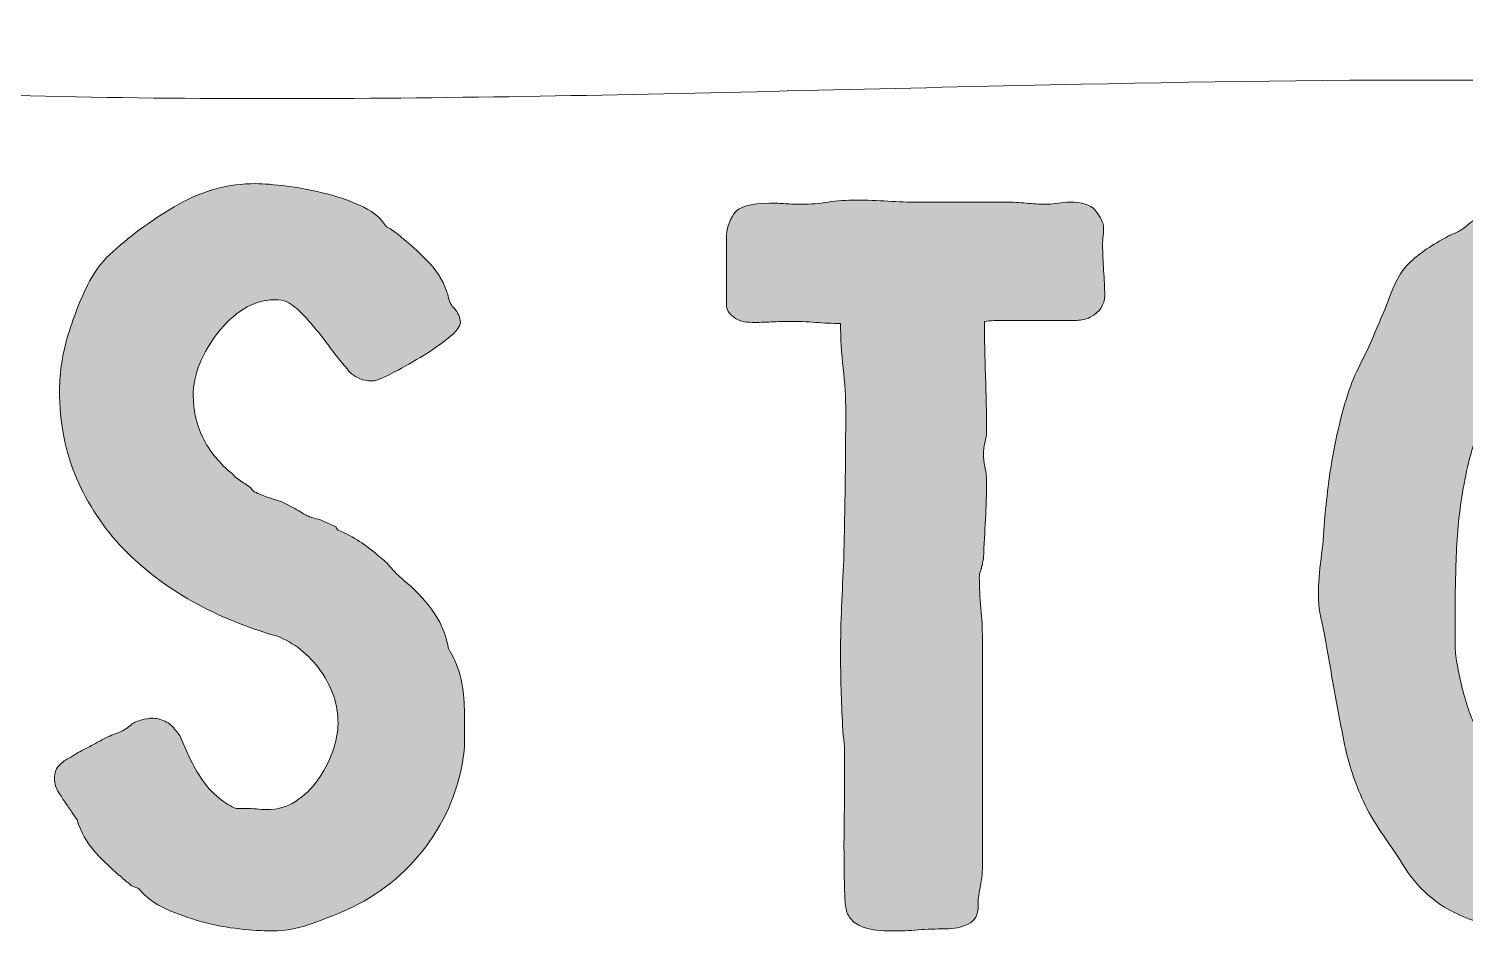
# Model space of a CAD drawing. Header units: inches. Extents: x 112 to 968, y -1050 to -30.
# Drawn here: x 342 to 631.7, y -1049.7 to -865.4 of the extents above; entities that cross this region are included whole.
import ezdxf

# ---------------------------------------------------------------- set-up
doc = ezdxf.new("R2010")
doc.units = ezdxf.units.IN
doc.header["$MEASUREMENT"] = 0
doc.layers.add('Layer 1', color=7, linetype='Continuous')

# ---------------------------------------------------------------- blocks, each defined once
blk = doc.blocks.new('block 4')
at = {"layer": 'Layer 1', "lineweight": 0}
blk.add_open_spline([(961.12, -864.26), (960.58, -861.47), (958.12, -860.39), (957.09, -857.61), (953.63, -848.31), (950.72, -838.88), (947.64, -829.5), (946.42, -825.79), (945.2, -822.05), (944.9, -818.24), (944.61, -814.63), (945.15, -811.02), (945.7, -807.43), (947.52, -795.43), (949.35, -783.42), (951.17, -771.42), (952.66, -761.58), (954.15, -751.56), (951.84, -741.75), (949.95, -733.79), (945.61, -726.24), (943.72, -718.28), (941.83, -710.31), (942.91, -701.25), (950.28, -695.7), (944.76, -694.08), (943.79, -687.04), (948.77, -684.7), (943.53, -686.77), (939.32, -680.25), (939.96, -675.66), (940.6, -671.06), (941.46, -664.93), (935.92, -663.16), (925.12, -659.73), (922.78, -658.08), (909.39, -658.68), (895.25, -659.32), (880.95, -658.99), (866.85, -659.68), (866.64, -659.69), (866.42, -659.71), (866.21, -659.72), (866.43, -659.97), (866.43, -660.25), (866.04, -660.55), (865.81, -660.73), (864.98, -661.01), (864.72, -660.98), (859.78, -660.42), (861.76, -662.23), (859.57, -662.08), (857.39, -661.93), (858.3, -661.1), (858.41, -660.6), (858.46, -660.36), (859.08, -660.22), (859.7, -660.07), (841.21, -661.11), (821.32, -662.46), (803.45, -660.54), (781.11, -660.41), (757.21, -654.93), (734.46, -656.07), (716.3, -654.83), (695.76, -654.47), (678.33, -653.32), (648.78, -653.88), (619.19, -653.53), (589.62, -653.22), (561.73, -652.94), (533.98, -654.59), (505.94, -655.47), (475.65, -656.41), (445.31, -656.66), (414.97, -656.24), (385.9, -655.83), (353.69, -651.08), (325.11, -653.26), (326.25, -655.49), (351.29, -658.81), (352.45, -657.14), (349.55, -661.24), (339.18, -657.6), (333.73, -657.93), (312.65, -655.89), (288.61, -655.17), (266.59, -654.48), (251.56, -651.97), (235.45, -652.78), (220.48, -650.73), (217.03, -649.17), (211.83, -654.97), (209.42, -651.36), (205.5, -651.54), (202.76, -652.97), (199.43, -653.76), (195.07, -654.81), (193.04, -658.84), (188.04, -659.63), (181.5, -662.34), (175.05, -664.13), (173.56, -669.84), (173.37, -671.59), (172.69, -672.89), (170.93, -674.44), (173.13, -677.84), (168.44, -713.89), (166.15, -715.88), (161.69, -724.38), (153.48, -731.37), (149.36, -739.99), (144.88, -749.35), (142.14, -759.59), (138.5, -769.2), (142.06, -769.41), (142.39, -773.31), (143.3, -776.02), (144.62, -779.99), (149.16, -782.73), (152.34, -786.01), (155.51, -789.3), (156.97, -794.64), (152.74, -796.97), (150.62, -798.13), (147.69, -798.12), (145.56, -799.27), (141.5, -801.46), (142.36, -806.3), (140.57, -809.9), (138.38, -814.29), (133.06, -817.25), (130.47, -821.53), (127.44, -826.53), (127.17, -831.19), (121.55, -835.27), (117.85, -838.28), (116.64, -841.98), (112.97, -844.58), (115.03, -845.17), (114.04, -847.23), (116.53, -847.82), (116.16, -855.96), (129.89, -854.36), (137.02, -857.25), (144.74, -859.28), (153.24, -862.19), (161.39, -862.17), (161.39, -862.17), (161.89, -862.82), (161.89, -862.82), (162.94, -864.18), (180.79, -865.26), (183.6, -865.72), (191.25, -866.98), (198.67, -867.78), (206.35, -868.67), (222.78, -870.58), (239.12, -872.74), (255.63, -874.2), (288.56, -877.12), (321.65, -878.57), (354.72, -879.15), (421.28, -880.3), (487.72, -877.9), (554.18, -876.55), (611.99, -875.37), (669.94, -874.96), (727.76, -878.36), (760.65, -880.29), (793.53, -883.46), (826.51, -883.37), (859.31, -883.29), (892.96, -880.9), (925.55, -878.27), (930.45, -878.34), (934.9, -878.91), (939.88, -879.22), (942.15, -878.91), (947.7, -883.56), (948.39, -880.3), (951.6, -881.95), (952.98, -878.84), (956.36, -879.45), (953.62, -875.55), (959.41, -874.55), (960.77, -871.57), (959.02, -869.05), (961.5, -866.26), (961.12, -864.26)], degree=3, knots=[0, 0, 0, 0, 1, 1, 1, 2, 2, 2, 3, 3, 3, 4, 4, 4, 5, 5, 5, 6, 6, 6, 7, 7, 7, 8, 8, 8, 9, 9, 9, 10, 10, 10, 11, 11, 11, 12, 12, 12, 13, 13, 13, 14, 14, 14, 15, 15, 15, 16, 16, 16, 17, 17, 17, 18, 18, 18, 19, 19, 19, 20, 20, 20, 21, 21, 21, 22, 22, 22, 23, 23, 23, 24, 24, 24, 25, 25, 25, 26, 26, 26, 27, 27, 27, 28, 28, 28, 29, 29, 29, 30, 30, 30, 31, 31, 31, 32, 32, 32, 33, 33, 33, 34, 34, 34, 35, 35, 35, 36, 36, 36, 37, 37, 37, 38, 38, 38, 39, 39, 39, 40, 40, 40, 41, 41, 41, 42, 42, 42, 43, 43, 43, 44, 44, 44, 45, 45, 45, 46, 46, 46, 47, 47, 47, 48, 48, 48, 49, 49, 49, 50, 50, 50, 51, 51, 51, 52, 52, 52, 53, 53, 53, 54, 54, 54, 55, 55, 55, 56, 56, 56, 57, 57, 57, 58, 58, 58, 59, 59, 59, 60, 60, 60, 61, 61, 61, 62, 62, 62, 63, 63, 63, 63], dxfattribs=at)
blk = doc.blocks.new('block 14')
at = {"layer": 'Layer 1', "true_color": 0x1f9d48}
h = blk.add_hatch(color=114, dxfattribs=at)
h.dxf.hatch_style = 2
edge = h.paths.add_edge_path()
edge.add_spline(control_points=[(364.21, -1038.73), (363.94, -1038.6), (363.7, -1038.49), (363.49, -1038.42), (363.28, -1038.36), (363.04, -1038.25), (362.76, -1038.11), (362.49, -1037.84), (362.25, -1037.63), (362.04, -1037.49), (361.83, -1037.35), (361.59, -1037.15), (361.31, -1036.87), (361.03, -1036.73), (360.86, -1036.59), (360.8, -1036.46), (360.72, -1036.32), (360.55, -1036.18), (360.28, -1036.04), (358.2, -1034.25), (356.48, -1032.55), (355.1, -1030.96), (353.71, -1029.38), (352.61, -1027.34), (351.78, -1024.85), (351.78, -1024.85), (350.95, -1023.61), (350.95, -1023.61), (350.68, -1023.19), (350.43, -1022.85), (350.23, -1022.57), (350.02, -1022.3), (349.78, -1021.95), (349.5, -1021.54), (349.22, -1021.12), (348.99, -1020.74), (348.78, -1020.4), (348.57, -1020.05), (348.33, -1019.67), (348.05, -1019.26), (347.5, -1018.43), (347.22, -1017.53), (347.22, -1016.56), (347.22, -1015.32), (347.6, -1014.35), (348.36, -1013.66), (349.12, -1012.97), (349.85, -1012.49), (350.54, -1012.21), (351.5, -1011.52), (352.51, -1010.94), (353.54, -1010.45), (354.58, -1009.97), (355.65, -1009.38), (356.76, -1008.69), (357.86, -1008.14), (358.9, -1007.69), (359.86, -1007.34), (360.83, -1007), (361.73, -1006.48), (362.56, -1005.79), (362.97, -1005.37), (363.66, -1005.03), (364.63, -1004.75), (365.59, -1004.48), (366.35, -1004.34), (366.91, -1004.34), (367.74, -1004.34), (368.6, -1004.55), (369.5, -1004.96), (370.39, -1005.37), (371.12, -1006), (371.67, -1006.83), (371.95, -1007.1), (372.12, -1007.31), (372.19, -1007.45), (372.26, -1007.59), (372.36, -1007.72), (372.5, -1007.86), (373.19, -1009.52), (373.92, -1011.14), (374.68, -1012.73), (375.44, -1014.32), (376.37, -1015.87), (377.48, -1017.39), (378.17, -1018.36), (379.13, -1019.36), (380.38, -1020.4), (381.62, -1021.43), (382.79, -1022.16), (383.9, -1022.57), (383.9, -1022.57), (384.52, -1022.57), (384.52, -1022.57), (384.52, -1022.57), (386.39, -1022.57), (386.39, -1022.57), (387.08, -1022.57), (387.76, -1022.61), (388.46, -1022.68), (389.15, -1022.75), (389.7, -1022.78), (390.11, -1022.78), (392.19, -1022.78), (394.09, -1022.23), (395.81, -1021.12), (397.54, -1020.02), (399.02, -1018.6), (400.27, -1016.87), (401.51, -1015.15), (402.51, -1013.25), (403.27, -1011.18), (404.03, -1009.1), (404.41, -1007.17), (404.41, -1005.37), (404.41, -1001.64), (403.24, -998.12), (400.89, -994.81), (398.54, -991.49), (395.57, -989.14), (391.98, -987.76), (386.04, -986.1), (380.41, -983.79), (375.09, -980.82), (369.77, -977.85), (365.11, -974.29), (361.11, -970.15), (357.1, -966.01), (353.96, -961.27), (351.68, -955.96), (349.4, -950.64), (348.26, -944.73), (348.26, -938.24), (348.26, -934.51), (348.84, -930.75), (350.02, -926.94), (351.19, -923.15), (352.61, -919.59), (354.27, -916.27), (355.65, -913.79), (357.24, -911.79), (359.03, -910.27), (363.04, -906.67), (367.46, -903.5), (372.29, -900.73), (377.13, -897.97), (382.31, -896.59), (387.84, -896.59), (389.35, -896.59), (391.46, -896.77), (394.16, -897.11), (396.85, -897.45), (399.54, -897.97), (402.24, -898.66), (404.93, -899.35), (407.38, -900.25), (409.59, -901.36), (411.8, -902.46), (413.32, -903.77), (414.15, -905.29), (414.15, -905.29), (414.98, -905.71), (414.98, -905.71), (415.81, -906.26), (416.36, -906.67), (416.64, -906.95), (416.91, -907.09), (417.09, -907.23), (417.16, -907.37), (417.22, -907.5), (417.4, -907.64), (417.67, -907.78), (419.47, -909.3), (421.23, -910.96), (422.96, -912.75), (424.68, -914.55), (425.89, -916.69), (426.58, -919.18), (426.86, -920.42), (427.27, -921.25), (427.83, -921.66), (428.66, -922.63), (429.07, -923.6), (429.07, -924.56), (429.07, -925.39), (428.24, -926.46), (426.58, -927.77), (424.93, -929.09), (423.06, -930.37), (420.99, -931.61), (418.92, -932.85), (416.95, -933.96), (415.08, -934.92), (413.22, -935.89), (412.01, -936.37), (411.46, -936.37), (410.22, -936.37), (409.21, -936.17), (408.45, -935.75), (407.69, -935.34), (407.17, -934.99), (406.9, -934.72), (406.62, -934.44), (406.41, -934.2), (406.28, -933.99), (406.14, -933.78), (405.93, -933.55), (405.66, -933.27), (404.83, -932.3), (404.03, -931.3), (403.27, -930.26), (402.51, -929.23), (401.72, -928.16), (400.89, -927.05), (400.06, -926.08), (399.23, -925.12), (398.4, -924.15), (397.58, -923.18), (396.67, -922.28), (395.71, -921.46), (395.16, -921.04), (394.6, -920.7), (394.05, -920.42), (393.5, -920.14), (392.67, -920), (391.57, -920), (389.35, -920), (387.28, -920.63), (385.35, -921.87), (383.41, -923.11), (381.69, -924.7), (380.17, -926.63), (378.65, -928.57), (377.44, -930.64), (376.54, -932.85), (375.64, -935.06), (375.2, -937.2), (375.2, -939.28), (375.2, -942.18), (375.85, -945.01), (377.16, -947.77), (378.48, -950.54), (380.51, -953.02), (383.28, -955.23), (383.41, -955.51), (383.9, -955.92), (384.73, -956.47), (385.56, -957.03), (386.25, -957.51), (386.8, -957.92), (387.08, -958.48), (387.84, -958.96), (389.08, -959.37), (389.77, -959.65), (390.46, -959.89), (391.15, -960.1), (391.84, -960.31), (392.53, -960.55), (393.22, -960.82), (393.22, -960.82), (395.71, -962.07), (395.71, -962.07), (396.81, -962.76), (397.64, -963.24), (398.2, -963.52), (398.75, -963.8), (399.65, -964.07), (400.89, -964.35), (401.44, -964.63), (401.96, -964.86), (402.45, -965.07), (402.93, -965.28), (403.44, -965.52), (404, -965.8), (404, -965.94), (404.14, -966.14), (404.41, -966.42), (406.07, -967.11), (407.52, -967.87), (408.76, -968.7), (410.01, -969.53), (411.18, -970.43), (412.29, -971.39), (413.25, -972.08), (414.12, -972.88), (414.88, -973.77), (415.63, -974.67), (416.57, -975.61), (417.67, -976.57), (419.75, -978.23), (421.61, -980.17), (423.27, -982.37), (424.93, -984.59), (426.03, -987.07), (426.58, -989.83), (426.58, -990.11), (426.79, -990.59), (427.21, -991.28), (428.31, -993.22), (429.03, -995.22), (429.38, -997.29), (429.73, -999.36), (429.9, -1001.37), (429.9, -1003.3), (429.9, -1003.3), (429.9, -1010.14), (429.9, -1010.14), (429.21, -1017.18), (426.86, -1023.54), (422.85, -1029.2), (418.85, -1034.87), (413.67, -1039.29), (407.31, -1042.47), (405.52, -1043.29), (403.07, -1044.3), (399.96, -1045.47), (396.85, -1046.64), (393.84, -1047.23), (390.94, -1047.23), (389.15, -1047.23), (387.01, -1047.09), (384.52, -1046.82), (382.03, -1046.54), (379.51, -1046.06), (376.96, -1045.37), (374.4, -1044.67), (371.98, -1043.81), (369.71, -1042.77), (367.43, -1041.74), (365.59, -1040.39), (364.21, -1038.73)], knot_values=[0, 0, 0, 0, 1, 1, 1, 2, 2, 2, 3, 3, 3, 4, 4, 4, 5, 5, 5, 6, 6, 6, 7, 7, 7, 8, 8, 8, 9, 9, 9, 10, 10, 10, 11, 11, 11, 12, 12, 12, 13, 13, 13, 14, 14, 14, 15, 15, 15, 16, 16, 16, 17, 17, 17, 18, 18, 18, 19, 19, 19, 20, 20, 20, 21, 21, 21, 22, 22, 22, 23, 23, 23, 24, 24, 24, 25, 25, 25, 26, 26, 26, 27, 27, 27, 28, 28, 28, 29, 29, 29, 30, 30, 30, 31, 31, 31, 32, 32, 32, 33, 33, 33, 34, 34, 34, 35, 35, 35, 36, 36, 36, 37, 37, 37, 38, 38, 38, 39, 39, 39, 40, 40, 40, 41, 41, 41, 42, 42, 42, 43, 43, 43, 44, 44, 44, 45, 45, 45, 46, 46, 46, 47, 47, 47, 48, 48, 48, 49, 49, 49, 50, 50, 50, 51, 51, 51, 52, 52, 52, 53, 53, 53, 54, 54, 54, 55, 55, 55, 56, 56, 56, 57, 57, 57, 58, 58, 58, 59, 59, 59, 60, 60, 60, 61, 61, 61, 62, 62, 62, 63, 63, 63, 64, 64, 64, 65, 65, 65, 66, 66, 66, 67, 67, 67, 68, 68, 68, 69, 69, 69, 70, 70, 70, 71, 71, 71, 72, 72, 72, 73, 73, 73, 74, 74, 74, 75, 75, 75, 76, 76, 76, 77, 77, 77, 78, 78, 78, 79, 79, 79, 80, 80, 80, 81, 81, 81, 82, 82, 82, 83, 83, 83, 84, 84, 84, 85, 85, 85, 86, 86, 86, 87, 87, 87, 88, 88, 88, 89, 89, 89, 90, 90, 90, 91, 91, 91, 92, 92, 92, 93, 93, 93, 94, 94, 94, 95, 95, 95, 96, 96, 96, 97, 97, 97, 98, 98, 98, 99, 99, 99, 100, 100, 100, 101, 101, 101, 102, 102, 102, 103, 103, 103, 104, 104, 104, 105, 105, 105, 106, 106, 106, 107, 107, 107, 108, 108, 108, 109, 109, 109, 110, 110, 110, 110], degree=3, periodic=1)
h = blk.add_hatch(color=114, dxfattribs=at)
h.dxf.hatch_style = 2
edge = h.paths.add_edge_path()
edge.add_spline(control_points=[(534.74, -924.36), (534.74, -927.95), (534.81, -931.61), (534.95, -935.34), (535.09, -939.07), (535.16, -942.8), (535.16, -946.53), (535.16, -947.22), (535.06, -947.98), (534.85, -948.81), (534.64, -949.63), (534.54, -950.39), (534.54, -951.09), (534.54, -951.91), (534.64, -952.78), (534.85, -953.67), (535.06, -954.58), (535.16, -955.51), (535.16, -956.47), (535.16, -959.1), (535.09, -961.69), (534.95, -964.24), (534.81, -966.8), (534.67, -969.39), (534.54, -972.01), (534.54, -972.29), (534.5, -972.53), (534.43, -972.74), (534.36, -972.95), (534.33, -973.19), (534.33, -973.46), (534.19, -973.74), (534.12, -973.95), (534.12, -974.09), (534.12, -974.22), (534.05, -974.43), (533.92, -974.71), (533.78, -975.12), (533.71, -975.54), (533.71, -975.95), (533.71, -978.02), (533.81, -980.09), (534.02, -982.17), (534.23, -984.24), (534.33, -986.31), (534.33, -988.38), (534.33, -988.38), (534.33, -1034.38), (534.33, -1034.38), (534.33, -1035.49), (534.23, -1036.56), (534.02, -1037.6), (533.81, -1038.63), (533.64, -1039.7), (533.5, -1040.81), (533.5, -1040.81), (533.5, -1042.05), (533.5, -1042.05), (533.5, -1043.99), (532.81, -1045.26), (531.43, -1045.88), (530.05, -1046.51), (528.53, -1046.82), (526.87, -1046.82), (524.94, -1046.82), (523.1, -1046.89), (521.38, -1047.02), (519.65, -1047.16), (517.89, -1047.23), (516.1, -1047.23), (513.75, -1047.23), (511.95, -1047.02), (510.71, -1046.61), (509.47, -1046.19), (508.53, -1045.64), (507.91, -1044.95), (507.29, -1044.26), (506.91, -1043.43), (506.77, -1042.47), (506.63, -1041.5), (506.56, -1040.39), (506.56, -1039.15), (506.42, -1034.45), (506.39, -1029.82), (506.46, -1025.26), (506.53, -1020.71), (506.56, -1016.08), (506.56, -1011.38), (506.56, -1010.42), (506.49, -1009.49), (506.36, -1008.59), (506.22, -1007.69), (506.15, -1006.76), (506.15, -1005.79), (506.01, -1003.44), (505.91, -1001.02), (505.84, -998.54), (505.77, -996.05), (505.73, -993.63), (505.73, -991.28), (505.73, -988.11), (505.8, -984.96), (505.94, -981.86), (506.08, -978.75), (506.22, -975.61), (506.36, -972.43), (506.49, -967.45), (506.6, -962.48), (506.67, -957.51), (506.74, -952.54), (506.77, -947.56), (506.77, -942.59), (506.77, -939.69), (506.6, -936.76), (506.25, -933.78), (505.91, -930.82), (505.73, -927.81), (505.73, -924.77), (504.08, -924.77), (502.38, -924.7), (500.66, -924.56), (498.93, -924.43), (497.31, -924.36), (495.79, -924.36), (494.41, -924.36), (493.06, -924.39), (491.75, -924.46), (490.43, -924.53), (489.16, -924.56), (487.91, -924.56), (486.39, -924.56), (485.15, -924.22), (484.19, -923.53), (483.22, -922.84), (482.74, -921.94), (482.74, -920.83), (482.74, -920.83), (482.74, -907.57), (482.74, -907.57), (482.74, -905.78), (483.22, -904.15), (484.19, -902.7), (485.15, -901.25), (487.57, -900.53), (491.44, -900.53), (492.54, -900.53), (493.61, -900.56), (494.65, -900.63), (495.69, -900.7), (496.75, -900.73), (497.86, -900.73), (499.65, -900.73), (501.45, -900.6), (503.25, -900.32), (505.04, -900.04), (506.91, -899.9), (508.84, -899.9), (511.05, -899.9), (513.2, -899.98), (515.27, -900.11), (517.34, -900.25), (519.41, -900.32), (521.48, -900.32), (521.48, -900.32), (539.1, -900.32), (539.1, -900.32), (540.47, -900.32), (541.82, -900.39), (543.14, -900.53), (544.45, -900.67), (545.86, -900.73), (547.38, -900.73), (548.21, -900.73), (548.97, -900.67), (549.66, -900.53), (550.35, -900.39), (551.11, -900.32), (551.94, -900.32), (554.43, -900.32), (556.12, -900.84), (557.02, -901.87), (557.92, -902.91), (558.5, -903.98), (558.78, -905.08), (558.78, -905.78), (558.74, -906.43), (558.68, -907.05), (558.61, -907.68), (558.57, -908.33), (558.57, -909.02), (558.57, -910.68), (558.64, -912.37), (558.78, -914.1), (558.92, -915.83), (558.99, -917.52), (558.99, -919.18), (558.99, -920.97), (558.02, -922.42), (556.09, -923.53), (555.12, -923.94), (554.22, -924.15), (553.39, -924.15), (553.39, -924.15), (551.53, -924.15), (551.53, -924.15), (551.53, -924.15), (543.03, -924.15), (543.03, -924.15), (541.51, -924.15), (540.06, -924.15), (538.68, -924.15), (537.3, -924.15), (535.99, -924.22), (534.74, -924.36)], knot_values=[0, 0, 0, 0, 1, 1, 1, 2, 2, 2, 3, 3, 3, 4, 4, 4, 5, 5, 5, 6, 6, 6, 7, 7, 7, 8, 8, 8, 9, 9, 9, 10, 10, 10, 11, 11, 11, 12, 12, 12, 13, 13, 13, 14, 14, 14, 15, 15, 15, 16, 16, 16, 17, 17, 17, 18, 18, 18, 19, 19, 19, 20, 20, 20, 21, 21, 21, 22, 22, 22, 23, 23, 23, 24, 24, 24, 25, 25, 25, 26, 26, 26, 27, 27, 27, 28, 28, 28, 29, 29, 29, 30, 30, 30, 31, 31, 31, 32, 32, 32, 33, 33, 33, 34, 34, 34, 35, 35, 35, 36, 36, 36, 37, 37, 37, 38, 38, 38, 39, 39, 39, 40, 40, 40, 41, 41, 41, 42, 42, 42, 43, 43, 43, 44, 44, 44, 45, 45, 45, 46, 46, 46, 47, 47, 47, 48, 48, 48, 49, 49, 49, 50, 50, 50, 51, 51, 51, 52, 52, 52, 53, 53, 53, 54, 54, 54, 55, 55, 55, 56, 56, 56, 57, 57, 57, 58, 58, 58, 59, 59, 59, 60, 60, 60, 61, 61, 61, 62, 62, 62, 63, 63, 63, 64, 64, 64, 65, 65, 65, 66, 66, 66, 67, 67, 67, 68, 68, 68, 69, 69, 69, 70, 70, 70, 71, 71, 71, 71], degree=3, periodic=1)
h = blk.add_hatch(color=114, dxfattribs=at)
h.dxf.hatch_style = 2
edge = h.paths.add_edge_path()
edge.add_spline(control_points=[(603.33, -964.55), (603.47, -962.62), (603.71, -960.31), (604.06, -957.61), (604.4, -954.92), (604.85, -952.16), (605.4, -949.32), (605.95, -946.5), (606.61, -943.77), (607.37, -941.14), (608.13, -938.52), (608.93, -936.31), (609.75, -934.51), (611, -932.16), (612.14, -929.78), (613.17, -927.36), (614.21, -924.94), (615.21, -922.56), (616.18, -920.21), (617.28, -916.76), (618.7, -914.2), (620.43, -912.55), (622.15, -910.89), (624.54, -909.23), (627.57, -907.57), (628.27, -907.16), (628.95, -906.82), (629.65, -906.54), (630.34, -906.26), (631.03, -905.84), (631.72, -905.29), (634.48, -902.94), (637.83, -901.36), (641.77, -900.53), (645.71, -899.7), (649.26, -899.28), (652.44, -899.28), (660.18, -899.28), (667.01, -901.15), (672.95, -904.88), (673.92, -905.71), (675.09, -906.33), (676.48, -906.74), (677.17, -907.02), (677.79, -907.37), (678.34, -907.78), (678.89, -908.19), (679.51, -908.54), (680.2, -908.81), (681.58, -909.64), (682.9, -910.58), (684.14, -911.61), (685.39, -912.65), (686.49, -913.93), (687.46, -915.45), (688.29, -916.97), (689.01, -918.59), (689.63, -920.32), (690.26, -922.04), (690.91, -923.73), (691.6, -925.39), (692.71, -927.46), (693.64, -929.43), (694.4, -931.3), (695.16, -933.16), (695.85, -934.99), (696.47, -936.79), (697.09, -938.58), (697.68, -940.45), (698.23, -942.38), (698.78, -944.32), (699.34, -946.46), (699.89, -948.81), (700.17, -950.33), (700.37, -951.78), (700.51, -953.16), (700.65, -954.54), (700.72, -955.92), (700.72, -957.3), (700.86, -957.58), (701.06, -958.13), (701.34, -958.96), (701.48, -959.37), (701.55, -959.86), (701.55, -960.41), (701.55, -960.96), (701.62, -961.45), (701.76, -961.86), (702.03, -964.21), (702.31, -966.7), (702.58, -969.32), (702.86, -971.95), (703, -974.43), (703, -976.78), (703, -983.83), (702.07, -991.39), (700.2, -999.47), (698.34, -1007.55), (696.16, -1014.98), (693.67, -1021.74), (692.85, -1024.09), (691.29, -1026.85), (689.01, -1030.03), (686.73, -1033.21), (684.76, -1035.76), (683.11, -1037.7), (682.41, -1038.39), (681.76, -1039.01), (681.14, -1039.56), (680.52, -1040.12), (679.93, -1040.67), (679.38, -1041.22), (678.68, -1041.77), (678.06, -1042.26), (677.51, -1042.67), (676.96, -1043.08), (676.34, -1043.57), (675.65, -1044.12), (675.65, -1044.12), (674.4, -1045.16), (674.4, -1045.16), (674.4, -1045.16), (672.54, -1045.16), (672.54, -1045.16), (671.85, -1045.16), (670.74, -1045.57), (669.22, -1046.4), (668.94, -1046.68), (668.63, -1046.92), (668.29, -1047.13), (667.95, -1047.33), (667.63, -1047.5), (667.36, -1047.64), (667.08, -1047.78), (666.63, -1047.99), (666.01, -1048.27), (665.39, -1048.54), (664.73, -1048.75), (664.04, -1048.89), (661.97, -1049.16), (659.86, -1049.37), (657.72, -1049.51), (655.58, -1049.64), (653.54, -1049.72), (651.61, -1049.72), (649.12, -1049.72), (646.43, -1049.51), (643.53, -1049.09), (640.63, -1048.68), (638, -1047.71), (635.66, -1046.19), (635.52, -1046.06), (635.41, -1045.99), (635.34, -1045.99), (635.27, -1045.99), (635.17, -1045.92), (635.03, -1045.78), (634.76, -1045.64), (634.48, -1045.57), (634.21, -1045.57), (633.93, -1045.57), (633.65, -1045.44), (633.38, -1045.16), (627.71, -1043.23), (623.29, -1039.98), (620.12, -1035.42), (618.73, -1033.21), (617.32, -1031.07), (615.87, -1029), (614.42, -1026.92), (613.07, -1024.78), (611.83, -1022.57), (610.03, -1018.84), (608.65, -1015.04), (607.68, -1011.18), (606.85, -1007.17), (606.09, -1003.23), (605.4, -999.36), (604.71, -995.5), (604.02, -991.56), (603.33, -987.55), (603.05, -986.31), (602.78, -985), (602.5, -983.62), (602.22, -982.24), (602.09, -980.92), (602.09, -979.68), (602.09, -977.19), (602.26, -974.71), (602.61, -972.22), (602.95, -969.73), (603.19, -967.18), (603.33, -964.55)], knot_values=[0, 0, 0, 0, 1, 1, 1, 2, 2, 2, 3, 3, 3, 4, 4, 4, 5, 5, 5, 6, 6, 6, 7, 7, 7, 8, 8, 8, 9, 9, 9, 10, 10, 10, 11, 11, 11, 12, 12, 12, 13, 13, 13, 14, 14, 14, 15, 15, 15, 16, 16, 16, 17, 17, 17, 18, 18, 18, 19, 19, 19, 20, 20, 20, 21, 21, 21, 22, 22, 22, 23, 23, 23, 24, 24, 24, 25, 25, 25, 26, 26, 26, 27, 27, 27, 28, 28, 28, 29, 29, 29, 30, 30, 30, 31, 31, 31, 32, 32, 32, 33, 33, 33, 34, 34, 34, 35, 35, 35, 36, 36, 36, 37, 37, 37, 38, 38, 38, 39, 39, 39, 40, 40, 40, 41, 41, 41, 42, 42, 42, 43, 43, 43, 44, 44, 44, 45, 45, 45, 46, 46, 46, 47, 47, 47, 48, 48, 48, 49, 49, 49, 50, 50, 50, 51, 51, 51, 52, 52, 52, 53, 53, 53, 54, 54, 54, 55, 55, 55, 56, 56, 56, 57, 57, 57, 58, 58, 58, 59, 59, 59, 60, 60, 60, 61, 61, 61, 62, 62, 62, 63, 63, 63, 64, 64, 64, 64], degree=3, periodic=1)
edge = h.paths.add_edge_path()
edge.add_spline(control_points=[(634.62, -1008.48), (635.45, -1010.28), (636.38, -1011.97), (637.42, -1013.56), (638.45, -1015.15), (639.45, -1016.7), (640.42, -1018.22), (641.11, -1019.33), (642.21, -1020.33), (643.74, -1021.22), (645.26, -1022.13), (646.98, -1022.99), (648.92, -1023.82), (649.19, -1023.95), (649.47, -1024.06), (649.75, -1024.13), (650.02, -1024.2), (650.3, -1024.3), (650.58, -1024.44), (653.48, -1024.44), (656.03, -1023.89), (658.24, -1022.78), (660.45, -1021.68), (662.42, -1020.23), (664.15, -1018.43), (665.87, -1016.63), (667.29, -1014.56), (668.39, -1012.21), (669.5, -1009.86), (670.33, -1007.38), (670.88, -1004.75), (672.12, -999.92), (673.26, -995.01), (674.3, -990.04), (675.34, -985.07), (675.85, -980.03), (675.85, -974.92), (675.85, -972.15), (675.61, -968.87), (675.13, -965.07), (674.64, -961.27), (673.95, -957.41), (673.06, -953.47), (672.16, -949.53), (671.05, -945.77), (669.74, -942.18), (668.43, -938.58), (667.01, -935.68), (665.49, -933.47), (665.35, -933.34), (665.29, -933.23), (665.29, -933.16), (665.29, -933.09), (665.22, -932.99), (665.08, -932.85), (665.08, -932.85), (664.04, -931.81), (664.04, -931.81), (663.21, -931.26), (662.52, -930.44), (661.97, -929.33), (660.03, -926.29), (657.27, -924.77), (653.68, -924.77), (650.92, -924.77), (648.81, -925.22), (647.36, -926.12), (645.91, -927.02), (644.29, -928.57), (642.49, -930.78), (639.59, -934.51), (637.28, -938.55), (635.55, -942.9), (633.82, -947.25), (632.51, -951.71), (631.61, -956.27), (630.72, -960.82), (630.17, -965.42), (629.96, -970.05), (629.75, -974.67), (629.65, -979.27), (629.65, -983.83), (629.65, -983.83), (629.65, -989.63), (629.65, -989.63), (629.65, -990.59), (629.78, -991.87), (630.06, -993.46), (630.34, -995.05), (630.68, -996.67), (631.1, -998.33), (631.51, -999.99), (631.96, -1001.51), (632.44, -1002.89), (632.93, -1004.27), (633.38, -1005.24), (633.79, -1005.79), (633.79, -1005.79), (634.62, -1006.62), (634.62, -1006.62), (634.62, -1006.62), (634.62, -1008.48), (634.62, -1008.48)], knot_values=[0, 0, 0, 0, 1, 1, 1, 2, 2, 2, 3, 3, 3, 4, 4, 4, 5, 5, 5, 6, 6, 6, 7, 7, 7, 8, 8, 8, 9, 9, 9, 10, 10, 10, 11, 11, 11, 12, 12, 12, 13, 13, 13, 14, 14, 14, 15, 15, 15, 16, 16, 16, 17, 17, 17, 18, 18, 18, 19, 19, 19, 20, 20, 20, 21, 21, 21, 22, 22, 22, 23, 23, 23, 24, 24, 24, 25, 25, 25, 26, 26, 26, 27, 27, 27, 28, 28, 28, 29, 29, 29, 30, 30, 30, 31, 31, 31, 32, 32, 32, 33, 33, 33, 34, 34, 34, 34], degree=3, periodic=1)
at = {"layer": 'Layer 1', "lineweight": 0}
for points, knots in [([(364.21, -1038.73), (363.94, -1038.6), (363.7, -1038.49), (363.49, -1038.42), (363.28, -1038.36), (363.04, -1038.25), (362.76, -1038.11), (362.49, -1037.84), (362.25, -1037.63), (362.04, -1037.49), (361.83, -1037.35), (361.59, -1037.15), (361.31, -1036.87), (361.03, -1036.73), (360.86, -1036.59), (360.8, -1036.46), (360.72, -1036.32), (360.55, -1036.18), (360.28, -1036.04), (358.2, -1034.25), (356.48, -1032.55), (355.1, -1030.96), (353.71, -1029.38), (352.61, -1027.34), (351.78, -1024.85), (351.78, -1024.85), (350.95, -1023.61), (350.95, -1023.61), (350.68, -1023.19), (350.43, -1022.85), (350.23, -1022.57), (350.02, -1022.3), (349.78, -1021.95), (349.5, -1021.54), (349.22, -1021.12), (348.99, -1020.74), (348.78, -1020.4), (348.57, -1020.05), (348.33, -1019.67), (348.05, -1019.26), (347.5, -1018.43), (347.22, -1017.53), (347.22, -1016.56), (347.22, -1015.32), (347.6, -1014.35), (348.36, -1013.66), (349.12, -1012.97), (349.85, -1012.49), (350.54, -1012.21), (351.5, -1011.52), (352.51, -1010.94), (353.54, -1010.45), (354.58, -1009.97), (355.65, -1009.38), (356.76, -1008.69), (357.86, -1008.14), (358.9, -1007.69), (359.86, -1007.34), (360.83, -1007), (361.73, -1006.48), (362.56, -1005.79), (362.97, -1005.37), (363.66, -1005.03), (364.63, -1004.75), (365.59, -1004.48), (366.35, -1004.34), (366.91, -1004.34), (367.74, -1004.34), (368.6, -1004.55), (369.5, -1004.96), (370.39, -1005.37), (371.12, -1006), (371.67, -1006.83), (371.95, -1007.1), (372.12, -1007.31), (372.19, -1007.45), (372.26, -1007.59), (372.36, -1007.72), (372.5, -1007.86), (373.19, -1009.52), (373.92, -1011.14), (374.68, -1012.73), (375.44, -1014.32), (376.37, -1015.87), (377.48, -1017.39), (378.17, -1018.36), (379.13, -1019.36), (380.38, -1020.4), (381.62, -1021.43), (382.79, -1022.16), (383.9, -1022.57), (383.9, -1022.57), (384.52, -1022.57), (384.52, -1022.57), (384.52, -1022.57), (386.39, -1022.57), (386.39, -1022.57), (387.08, -1022.57), (387.76, -1022.61), (388.46, -1022.68), (389.15, -1022.75), (389.7, -1022.78), (390.11, -1022.78), (392.19, -1022.78), (394.09, -1022.23), (395.81, -1021.12), (397.54, -1020.02), (399.02, -1018.6), (400.27, -1016.87), (401.51, -1015.15), (402.51, -1013.25), (403.27, -1011.18), (404.03, -1009.1), (404.41, -1007.17), (404.41, -1005.37), (404.41, -1001.64), (403.24, -998.12), (400.89, -994.81), (398.54, -991.49), (395.57, -989.14), (391.98, -987.76), (386.04, -986.1), (380.41, -983.79), (375.09, -980.82), (369.77, -977.85), (365.11, -974.29), (361.11, -970.15), (357.1, -966.01), (353.96, -961.27), (351.68, -955.96), (349.4, -950.64), (348.26, -944.73), (348.26, -938.24), (348.26, -934.51), (348.84, -930.75), (350.02, -926.94), (351.19, -923.15), (352.61, -919.59), (354.27, -916.27), (355.65, -913.79), (357.24, -911.79), (359.03, -910.27), (363.04, -906.67), (367.46, -903.5), (372.29, -900.73), (377.13, -897.97), (382.31, -896.59), (387.84, -896.59), (389.35, -896.59), (391.46, -896.77), (394.16, -897.11), (396.85, -897.45), (399.54, -897.97), (402.24, -898.66), (404.93, -899.35), (407.38, -900.25), (409.59, -901.36), (411.8, -902.46), (413.32, -903.77), (414.15, -905.29), (414.15, -905.29), (414.98, -905.71), (414.98, -905.71), (415.81, -906.26), (416.36, -906.67), (416.64, -906.95), (416.91, -907.09), (417.09, -907.23), (417.16, -907.37), (417.22, -907.5), (417.4, -907.64), (417.67, -907.78), (419.47, -909.3), (421.23, -910.96), (422.96, -912.75), (424.68, -914.55), (425.89, -916.69), (426.58, -919.18), (426.86, -920.42), (427.27, -921.25), (427.83, -921.66), (428.66, -922.63), (429.07, -923.6), (429.07, -924.56), (429.07, -925.39), (428.24, -926.46), (426.58, -927.77), (424.93, -929.09), (423.06, -930.37), (420.99, -931.61), (418.92, -932.85), (416.95, -933.96), (415.08, -934.92), (413.22, -935.89), (412.01, -936.37), (411.46, -936.37), (410.22, -936.37), (409.21, -936.17), (408.45, -935.75), (407.69, -935.34), (407.17, -934.99), (406.9, -934.72), (406.62, -934.44), (406.41, -934.2), (406.28, -933.99), (406.14, -933.78), (405.93, -933.55), (405.66, -933.27), (404.83, -932.3), (404.03, -931.3), (403.27, -930.26), (402.51, -929.23), (401.72, -928.16), (400.89, -927.05), (400.06, -926.08), (399.23, -925.12), (398.4, -924.15), (397.58, -923.18), (396.67, -922.28), (395.71, -921.46), (395.16, -921.04), (394.6, -920.7), (394.05, -920.42), (393.5, -920.14), (392.67, -920), (391.57, -920), (389.35, -920), (387.28, -920.63), (385.35, -921.87), (383.41, -923.11), (381.69, -924.7), (380.17, -926.63), (378.65, -928.57), (377.44, -930.64), (376.54, -932.85), (375.64, -935.06), (375.2, -937.2), (375.2, -939.28), (375.2, -942.18), (375.85, -945.01), (377.16, -947.77), (378.48, -950.54), (380.51, -953.02), (383.28, -955.23), (383.41, -955.51), (383.9, -955.92), (384.73, -956.47), (385.56, -957.03), (386.25, -957.51), (386.8, -957.92), (387.08, -958.48), (387.84, -958.96), (389.08, -959.37), (389.77, -959.65), (390.46, -959.89), (391.15, -960.1), (391.84, -960.31), (392.53, -960.55), (393.22, -960.82), (393.22, -960.82), (395.71, -962.07), (395.71, -962.07), (396.81, -962.76), (397.64, -963.24), (398.2, -963.52), (398.75, -963.8), (399.65, -964.07), (400.89, -964.35), (401.44, -964.63), (401.96, -964.86), (402.45, -965.07), (402.93, -965.28), (403.44, -965.52), (404, -965.8), (404, -965.94), (404.14, -966.14), (404.41, -966.42), (406.07, -967.11), (407.52, -967.87), (408.76, -968.7), (410.01, -969.53), (411.18, -970.43), (412.29, -971.39), (413.25, -972.08), (414.12, -972.88), (414.88, -973.77), (415.63, -974.67), (416.57, -975.61), (417.67, -976.57), (419.75, -978.23), (421.61, -980.17), (423.27, -982.37), (424.93, -984.59), (426.03, -987.07), (426.58, -989.83), (426.58, -990.11), (426.79, -990.59), (427.21, -991.28), (428.31, -993.22), (429.03, -995.22), (429.38, -997.29), (429.73, -999.36), (429.9, -1001.37), (429.9, -1003.3), (429.9, -1003.3), (429.9, -1010.14), (429.9, -1010.14), (429.21, -1017.18), (426.86, -1023.54), (422.85, -1029.2), (418.85, -1034.87), (413.67, -1039.29), (407.31, -1042.47), (405.52, -1043.29), (403.07, -1044.3), (399.96, -1045.47), (396.85, -1046.64), (393.84, -1047.23), (390.94, -1047.23), (389.15, -1047.23), (387.01, -1047.09), (384.52, -1046.82), (382.03, -1046.54), (379.51, -1046.06), (376.96, -1045.37), (374.4, -1044.67), (371.98, -1043.81), (369.71, -1042.77), (367.43, -1041.74), (365.59, -1040.39), (364.21, -1038.73)], [0, 0, 0, 0, 1, 1, 1, 2, 2, 2, 3, 3, 3, 4, 4, 4, 5, 5, 5, 6, 6, 6, 7, 7, 7, 8, 8, 8, 9, 9, 9, 10, 10, 10, 11, 11, 11, 12, 12, 12, 13, 13, 13, 14, 14, 14, 15, 15, 15, 16, 16, 16, 17, 17, 17, 18, 18, 18, 19, 19, 19, 20, 20, 20, 21, 21, 21, 22, 22, 22, 23, 23, 23, 24, 24, 24, 25, 25, 25, 26, 26, 26, 27, 27, 27, 28, 28, 28, 29, 29, 29, 30, 30, 30, 31, 31, 31, 32, 32, 32, 33, 33, 33, 34, 34, 34, 35, 35, 35, 36, 36, 36, 37, 37, 37, 38, 38, 38, 39, 39, 39, 40, 40, 40, 41, 41, 41, 42, 42, 42, 43, 43, 43, 44, 44, 44, 45, 45, 45, 46, 46, 46, 47, 47, 47, 48, 48, 48, 49, 49, 49, 50, 50, 50, 51, 51, 51, 52, 52, 52, 53, 53, 53, 54, 54, 54, 55, 55, 55, 56, 56, 56, 57, 57, 57, 58, 58, 58, 59, 59, 59, 60, 60, 60, 61, 61, 61, 62, 62, 62, 63, 63, 63, 64, 64, 64, 65, 65, 65, 66, 66, 66, 67, 67, 67, 68, 68, 68, 69, 69, 69, 70, 70, 70, 71, 71, 71, 72, 72, 72, 73, 73, 73, 74, 74, 74, 75, 75, 75, 76, 76, 76, 77, 77, 77, 78, 78, 78, 79, 79, 79, 80, 80, 80, 81, 81, 81, 82, 82, 82, 83, 83, 83, 84, 84, 84, 85, 85, 85, 86, 86, 86, 87, 87, 87, 88, 88, 88, 89, 89, 89, 90, 90, 90, 91, 91, 91, 92, 92, 92, 93, 93, 93, 94, 94, 94, 95, 95, 95, 96, 96, 96, 97, 97, 97, 98, 98, 98, 99, 99, 99, 100, 100, 100, 101, 101, 101, 102, 102, 102, 103, 103, 103, 104, 104, 104, 105, 105, 105, 106, 106, 106, 107, 107, 107, 108, 108, 108, 109, 109, 109, 110, 110, 110, 110]), ([(534.74, -924.36), (534.74, -927.95), (534.81, -931.61), (534.95, -935.34), (535.09, -939.07), (535.16, -942.8), (535.16, -946.53), (535.16, -947.22), (535.06, -947.98), (534.85, -948.81), (534.64, -949.63), (534.54, -950.39), (534.54, -951.09), (534.54, -951.91), (534.64, -952.78), (534.85, -953.67), (535.06, -954.58), (535.16, -955.51), (535.16, -956.47), (535.16, -959.1), (535.09, -961.69), (534.95, -964.24), (534.81, -966.8), (534.67, -969.39), (534.54, -972.01), (534.54, -972.29), (534.5, -972.53), (534.43, -972.74), (534.36, -972.95), (534.33, -973.19), (534.33, -973.46), (534.19, -973.74), (534.12, -973.95), (534.12, -974.09), (534.12, -974.22), (534.05, -974.43), (533.92, -974.71), (533.78, -975.12), (533.71, -975.54), (533.71, -975.95), (533.71, -978.02), (533.81, -980.09), (534.02, -982.17), (534.23, -984.24), (534.33, -986.31), (534.33, -988.38), (534.33, -988.38), (534.33, -1034.38), (534.33, -1034.38), (534.33, -1035.49), (534.23, -1036.56), (534.02, -1037.6), (533.81, -1038.63), (533.64, -1039.7), (533.5, -1040.81), (533.5, -1040.81), (533.5, -1042.05), (533.5, -1042.05), (533.5, -1043.99), (532.81, -1045.26), (531.43, -1045.88), (530.05, -1046.51), (528.53, -1046.82), (526.87, -1046.82), (524.94, -1046.82), (523.1, -1046.89), (521.38, -1047.02), (519.65, -1047.16), (517.89, -1047.23), (516.1, -1047.23), (513.75, -1047.23), (511.95, -1047.02), (510.71, -1046.61), (509.47, -1046.19), (508.53, -1045.64), (507.91, -1044.95), (507.29, -1044.26), (506.91, -1043.43), (506.77, -1042.47), (506.63, -1041.5), (506.56, -1040.39), (506.56, -1039.15), (506.42, -1034.45), (506.39, -1029.82), (506.46, -1025.26), (506.53, -1020.71), (506.56, -1016.08), (506.56, -1011.38), (506.56, -1010.42), (506.49, -1009.49), (506.36, -1008.59), (506.22, -1007.69), (506.15, -1006.76), (506.15, -1005.79), (506.01, -1003.44), (505.91, -1001.02), (505.84, -998.54), (505.77, -996.05), (505.73, -993.63), (505.73, -991.28), (505.73, -988.11), (505.8, -984.96), (505.94, -981.86), (506.08, -978.75), (506.22, -975.61), (506.36, -972.43), (506.49, -967.45), (506.6, -962.48), (506.67, -957.51), (506.74, -952.54), (506.77, -947.56), (506.77, -942.59), (506.77, -939.69), (506.6, -936.76), (506.25, -933.78), (505.91, -930.82), (505.73, -927.81), (505.73, -924.77), (504.08, -924.77), (502.38, -924.7), (500.66, -924.56), (498.93, -924.43), (497.31, -924.36), (495.79, -924.36), (494.41, -924.36), (493.06, -924.39), (491.75, -924.46), (490.43, -924.53), (489.16, -924.56), (487.91, -924.56), (486.39, -924.56), (485.15, -924.22), (484.19, -923.53), (483.22, -922.84), (482.74, -921.94), (482.74, -920.83), (482.74, -920.83), (482.74, -907.57), (482.74, -907.57), (482.74, -905.78), (483.22, -904.15), (484.19, -902.7), (485.15, -901.25), (487.57, -900.53), (491.44, -900.53), (492.54, -900.53), (493.61, -900.56), (494.65, -900.63), (495.69, -900.7), (496.75, -900.73), (497.86, -900.73), (499.65, -900.73), (501.45, -900.6), (503.25, -900.32), (505.04, -900.04), (506.91, -899.9), (508.84, -899.9), (511.05, -899.9), (513.2, -899.98), (515.27, -900.11), (517.34, -900.25), (519.41, -900.32), (521.48, -900.32), (521.48, -900.32), (539.1, -900.32), (539.1, -900.32), (540.47, -900.32), (541.82, -900.39), (543.14, -900.53), (544.45, -900.67), (545.86, -900.73), (547.38, -900.73), (548.21, -900.73), (548.97, -900.67), (549.66, -900.53), (550.35, -900.39), (551.11, -900.32), (551.94, -900.32), (554.43, -900.32), (556.12, -900.84), (557.02, -901.87), (557.92, -902.91), (558.5, -903.98), (558.78, -905.08), (558.78, -905.78), (558.74, -906.43), (558.68, -907.05), (558.61, -907.68), (558.57, -908.33), (558.57, -909.02), (558.57, -910.68), (558.64, -912.37), (558.78, -914.1), (558.92, -915.83), (558.99, -917.52), (558.99, -919.18), (558.99, -920.97), (558.02, -922.42), (556.09, -923.53), (555.12, -923.94), (554.22, -924.15), (553.39, -924.15), (553.39, -924.15), (551.53, -924.15), (551.53, -924.15), (551.53, -924.15), (543.03, -924.15), (543.03, -924.15), (541.51, -924.15), (540.06, -924.15), (538.68, -924.15), (537.3, -924.15), (535.99, -924.22), (534.74, -924.36)], [0, 0, 0, 0, 1, 1, 1, 2, 2, 2, 3, 3, 3, 4, 4, 4, 5, 5, 5, 6, 6, 6, 7, 7, 7, 8, 8, 8, 9, 9, 9, 10, 10, 10, 11, 11, 11, 12, 12, 12, 13, 13, 13, 14, 14, 14, 15, 15, 15, 16, 16, 16, 17, 17, 17, 18, 18, 18, 19, 19, 19, 20, 20, 20, 21, 21, 21, 22, 22, 22, 23, 23, 23, 24, 24, 24, 25, 25, 25, 26, 26, 26, 27, 27, 27, 28, 28, 28, 29, 29, 29, 30, 30, 30, 31, 31, 31, 32, 32, 32, 33, 33, 33, 34, 34, 34, 35, 35, 35, 36, 36, 36, 37, 37, 37, 38, 38, 38, 39, 39, 39, 40, 40, 40, 41, 41, 41, 42, 42, 42, 43, 43, 43, 44, 44, 44, 45, 45, 45, 46, 46, 46, 47, 47, 47, 48, 48, 48, 49, 49, 49, 50, 50, 50, 51, 51, 51, 52, 52, 52, 53, 53, 53, 54, 54, 54, 55, 55, 55, 56, 56, 56, 57, 57, 57, 58, 58, 58, 59, 59, 59, 60, 60, 60, 61, 61, 61, 62, 62, 62, 63, 63, 63, 64, 64, 64, 65, 65, 65, 66, 66, 66, 67, 67, 67, 68, 68, 68, 69, 69, 69, 70, 70, 70, 71, 71, 71, 71]), ([(603.33, -964.55), (603.47, -962.62), (603.71, -960.31), (604.06, -957.61), (604.4, -954.92), (604.85, -952.16), (605.4, -949.32), (605.95, -946.5), (606.61, -943.77), (607.37, -941.14), (608.13, -938.52), (608.93, -936.31), (609.75, -934.51), (611, -932.16), (612.14, -929.78), (613.17, -927.36), (614.21, -924.94), (615.21, -922.56), (616.18, -920.21), (617.28, -916.76), (618.7, -914.2), (620.43, -912.55), (622.15, -910.89), (624.54, -909.23), (627.57, -907.57), (628.27, -907.16), (628.95, -906.82), (629.65, -906.54), (630.34, -906.26), (631.03, -905.84), (631.72, -905.29), (634.48, -902.94), (637.83, -901.36), (641.77, -900.53), (645.71, -899.7), (649.26, -899.28), (652.44, -899.28), (660.18, -899.28), (667.01, -901.15), (672.95, -904.88), (673.92, -905.71), (675.09, -906.33), (676.48, -906.74), (677.17, -907.02), (677.79, -907.37), (678.34, -907.78), (678.89, -908.19), (679.51, -908.54), (680.2, -908.81), (681.58, -909.64), (682.9, -910.58), (684.14, -911.61), (685.39, -912.65), (686.49, -913.93), (687.46, -915.45), (688.29, -916.97), (689.01, -918.59), (689.63, -920.32), (690.26, -922.04), (690.91, -923.73), (691.6, -925.39), (692.71, -927.46), (693.64, -929.43), (694.4, -931.3), (695.16, -933.16), (695.85, -934.99), (696.47, -936.79), (697.09, -938.58), (697.68, -940.45), (698.23, -942.38), (698.78, -944.32), (699.34, -946.46), (699.89, -948.81), (700.17, -950.33), (700.37, -951.78), (700.51, -953.16), (700.65, -954.54), (700.72, -955.92), (700.72, -957.3), (700.86, -957.58), (701.06, -958.13), (701.34, -958.96), (701.48, -959.37), (701.55, -959.86), (701.55, -960.41), (701.55, -960.96), (701.62, -961.45), (701.76, -961.86), (702.03, -964.21), (702.31, -966.7), (702.58, -969.32), (702.86, -971.95), (703, -974.43), (703, -976.78), (703, -983.83), (702.07, -991.39), (700.2, -999.47), (698.34, -1007.55), (696.16, -1014.98), (693.67, -1021.74), (692.85, -1024.09), (691.29, -1026.85), (689.01, -1030.03), (686.73, -1033.21), (684.76, -1035.76), (683.11, -1037.7), (682.41, -1038.39), (681.76, -1039.01), (681.14, -1039.56), (680.52, -1040.12), (679.93, -1040.67), (679.38, -1041.22), (678.68, -1041.77), (678.06, -1042.26), (677.51, -1042.67), (676.96, -1043.08), (676.34, -1043.57), (675.65, -1044.12), (675.65, -1044.12), (674.4, -1045.16), (674.4, -1045.16), (674.4, -1045.16), (672.54, -1045.16), (672.54, -1045.16), (671.85, -1045.16), (670.74, -1045.57), (669.22, -1046.4), (668.94, -1046.68), (668.63, -1046.92), (668.29, -1047.13), (667.95, -1047.33), (667.63, -1047.5), (667.36, -1047.64), (667.08, -1047.78), (666.63, -1047.99), (666.01, -1048.27), (665.39, -1048.54), (664.73, -1048.75), (664.04, -1048.89), (661.97, -1049.16), (659.86, -1049.37), (657.72, -1049.51), (655.58, -1049.64), (653.54, -1049.72), (651.61, -1049.72), (649.12, -1049.72), (646.43, -1049.51), (643.53, -1049.09), (640.63, -1048.68), (638, -1047.71), (635.66, -1046.19), (635.52, -1046.06), (635.41, -1045.99), (635.34, -1045.99), (635.27, -1045.99), (635.17, -1045.92), (635.03, -1045.78), (634.76, -1045.64), (634.48, -1045.57), (634.21, -1045.57), (633.93, -1045.57), (633.65, -1045.44), (633.38, -1045.16), (627.71, -1043.23), (623.29, -1039.98), (620.12, -1035.42), (618.73, -1033.21), (617.32, -1031.07), (615.87, -1029), (614.42, -1026.92), (613.07, -1024.78), (611.83, -1022.57), (610.03, -1018.84), (608.65, -1015.04), (607.68, -1011.18), (606.85, -1007.17), (606.09, -1003.23), (605.4, -999.36), (604.71, -995.5), (604.02, -991.56), (603.33, -987.55), (603.05, -986.31), (602.78, -985), (602.5, -983.62), (602.22, -982.24), (602.09, -980.92), (602.09, -979.68), (602.09, -977.19), (602.26, -974.71), (602.61, -972.22), (602.95, -969.73), (603.19, -967.18), (603.33, -964.55)], [0, 0, 0, 0, 1, 1, 1, 2, 2, 2, 3, 3, 3, 4, 4, 4, 5, 5, 5, 6, 6, 6, 7, 7, 7, 8, 8, 8, 9, 9, 9, 10, 10, 10, 11, 11, 11, 12, 12, 12, 13, 13, 13, 14, 14, 14, 15, 15, 15, 16, 16, 16, 17, 17, 17, 18, 18, 18, 19, 19, 19, 20, 20, 20, 21, 21, 21, 22, 22, 22, 23, 23, 23, 24, 24, 24, 25, 25, 25, 26, 26, 26, 27, 27, 27, 28, 28, 28, 29, 29, 29, 30, 30, 30, 31, 31, 31, 32, 32, 32, 33, 33, 33, 34, 34, 34, 35, 35, 35, 36, 36, 36, 37, 37, 37, 38, 38, 38, 39, 39, 39, 40, 40, 40, 41, 41, 41, 42, 42, 42, 43, 43, 43, 44, 44, 44, 45, 45, 45, 46, 46, 46, 47, 47, 47, 48, 48, 48, 49, 49, 49, 50, 50, 50, 51, 51, 51, 52, 52, 52, 53, 53, 53, 54, 54, 54, 55, 55, 55, 56, 56, 56, 57, 57, 57, 58, 58, 58, 59, 59, 59, 60, 60, 60, 61, 61, 61, 62, 62, 62, 63, 63, 63, 64, 64, 64, 64]), ([(634.62, -1008.48), (635.45, -1010.28), (636.38, -1011.97), (637.42, -1013.56), (638.45, -1015.15), (639.45, -1016.7), (640.42, -1018.22), (641.11, -1019.33), (642.21, -1020.33), (643.74, -1021.22), (645.26, -1022.13), (646.98, -1022.99), (648.92, -1023.82), (649.19, -1023.95), (649.47, -1024.06), (649.75, -1024.13), (650.02, -1024.2), (650.3, -1024.3), (650.58, -1024.44), (653.48, -1024.44), (656.03, -1023.89), (658.24, -1022.78), (660.45, -1021.68), (662.42, -1020.23), (664.15, -1018.43), (665.87, -1016.63), (667.29, -1014.56), (668.39, -1012.21), (669.5, -1009.86), (670.33, -1007.38), (670.88, -1004.75), (672.12, -999.92), (673.26, -995.01), (674.3, -990.04), (675.34, -985.07), (675.85, -980.03), (675.85, -974.92), (675.85, -972.15), (675.61, -968.87), (675.13, -965.07), (674.64, -961.27), (673.95, -957.41), (673.06, -953.47), (672.16, -949.53), (671.05, -945.77), (669.74, -942.18), (668.43, -938.58), (667.01, -935.68), (665.49, -933.47), (665.35, -933.34), (665.29, -933.23), (665.29, -933.16), (665.29, -933.09), (665.22, -932.99), (665.08, -932.85), (665.08, -932.85), (664.04, -931.81), (664.04, -931.81), (663.21, -931.26), (662.52, -930.44), (661.97, -929.33), (660.03, -926.29), (657.27, -924.77), (653.68, -924.77), (650.92, -924.77), (648.81, -925.22), (647.36, -926.12), (645.91, -927.02), (644.29, -928.57), (642.49, -930.78), (639.59, -934.51), (637.28, -938.55), (635.55, -942.9), (633.82, -947.25), (632.51, -951.71), (631.61, -956.27), (630.72, -960.82), (630.17, -965.42), (629.96, -970.05), (629.75, -974.67), (629.65, -979.27), (629.65, -983.83), (629.65, -983.83), (629.65, -989.63), (629.65, -989.63), (629.65, -990.59), (629.78, -991.87), (630.06, -993.46), (630.34, -995.05), (630.68, -996.67), (631.1, -998.33), (631.51, -999.99), (631.96, -1001.51), (632.44, -1002.89), (632.93, -1004.27), (633.38, -1005.24), (633.79, -1005.79), (633.79, -1005.79), (634.62, -1006.62), (634.62, -1006.62), (634.62, -1006.62), (634.62, -1008.48), (634.62, -1008.48)], [0, 0, 0, 0, 1, 1, 1, 2, 2, 2, 3, 3, 3, 4, 4, 4, 5, 5, 5, 6, 6, 6, 7, 7, 7, 8, 8, 8, 9, 9, 9, 10, 10, 10, 11, 11, 11, 12, 12, 12, 13, 13, 13, 14, 14, 14, 15, 15, 15, 16, 16, 16, 17, 17, 17, 18, 18, 18, 19, 19, 19, 20, 20, 20, 21, 21, 21, 22, 22, 22, 23, 23, 23, 24, 24, 24, 25, 25, 25, 26, 26, 26, 27, 27, 27, 28, 28, 28, 29, 29, 29, 30, 30, 30, 31, 31, 31, 32, 32, 32, 33, 33, 33, 34, 34, 34, 34])]:
    blk.add_open_spline(points, degree=3, knots=knots, dxfattribs=at)
blk = doc.blocks.new('block 2')
at = {"layer": 'Layer 1'}
for name in ['block 4', 'block 14']:
    blk.add_blockref(name, (0, 0), dxfattribs=at)

msp = doc.modelspace()

# ---------------------------------------------------------------- block references
at = {"layer": 'Layer 1'}
msp.add_blockref('block 2', (0, 0), dxfattribs=at)

doc.saveas('drawing.dxf')
